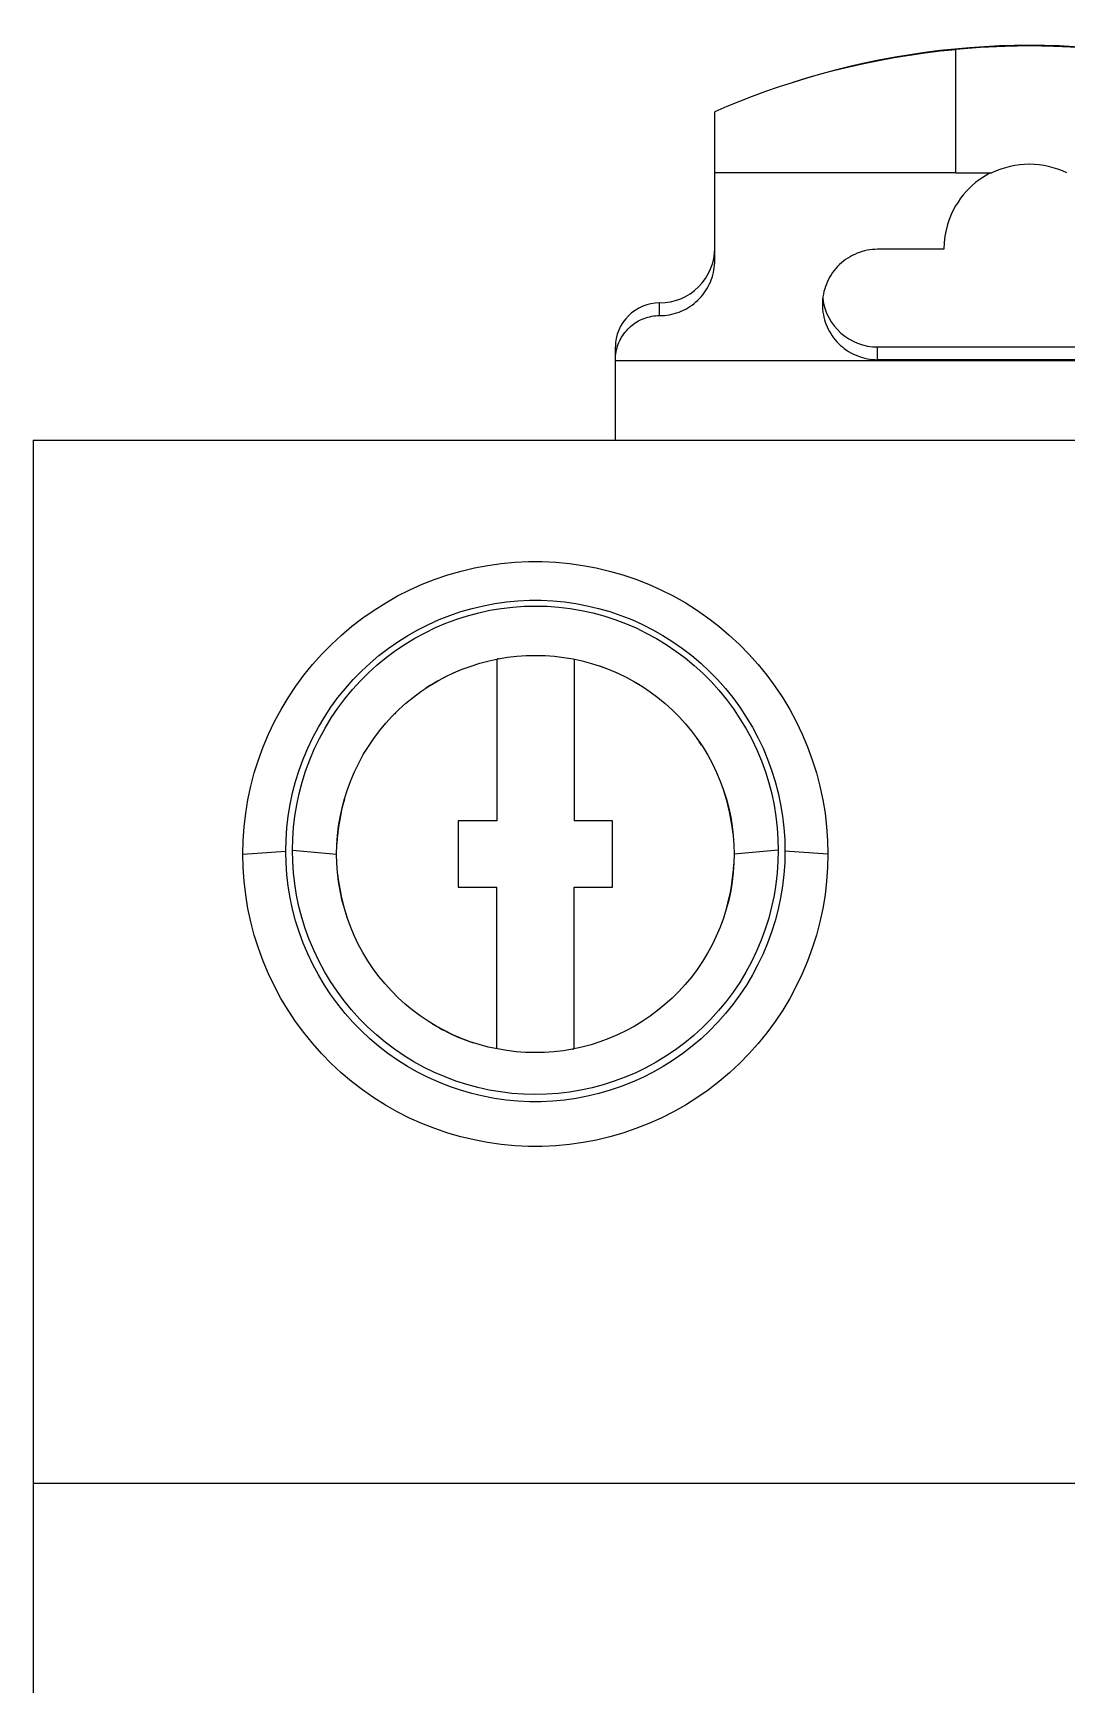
# Model space of a CAD drawing. Header units: millimetres. Extents: x 1019 to 1519, y 1262 to 1448.
# Drawn here: x 1370.24 to 1372.113, y 1337.569 to 1340.562 of the extents above; entities that cross this region are included whole.
import ezdxf

# ---------------------------------------------------------------- set-up
doc = ezdxf.new("R2010")
doc.units = ezdxf.units.MM

# ---------------------------------------------------------------- blocks, each defined once
blk = doc.blocks.new('*U37')
for p, q in [((-2.0526, 4.7899), (-2.0797, 4.7844)), ((-2.0252, 4.7949), (-2.0526, 4.7899)), ((-1.9975, 4.7994), (-2.0252, 4.7949)), ((-1.9696, 4.8034), (-1.9975, 4.7994)), ((-1.9416, 4.8069), (-1.9696, 4.8034)), ((-1.9135, 4.8098), (-1.9416, 4.8069)), ((-1.869, 4.8138), (-1.9135, 4.8102)), ((-1.9135, 4.8103), (-1.9135, 4.8098)), ((-1.9135, 4.5864), (-1.9135, 4.8098)), ((-1.8245, 4.8159), (-1.869, 4.8138)), ((-1.78, 4.8166), (-1.8245, 4.8159)), ((-1.7355, 4.8159), (-1.78, 4.8166)), ((-1.691, 4.8138), (-1.7355, 4.8159)), ((-2.1583, 4.7652), (-2.1834, 4.7581)), ((-2.1326, 4.772), (-2.1583, 4.7652)), ((-2.1064, 4.7784), (-2.1326, 4.772)), ((-2.0797, 4.7844), (-2.1064, 4.7784)), ((-2.258, 4.7338), (-2.282, 4.725)), ((-2.2333, 4.7424), (-2.258, 4.7338)), ((-2.208, 4.7506), (-2.2333, 4.7424)), ((-2.1834, 4.7581), (-2.208, 4.7506)), ((-2.328, 4.7067), (-2.35, 4.6973)), ((-2.3054, 4.716), (-2.328, 4.7067)), ((-2.282, 4.725), (-2.3054, 4.716)), ((-2.35, 4.5864), (-2.35, 4.6973)), ((-2.35, 4.428), (-2.35, 4.5864)), ((-2.3302, 4.5864), (-2.35, 4.5864)), ((-2.31, 4.5864), (-2.3302, 4.5864)), ((-2.2894, 4.5864), (-2.31, 4.5864)), ((-2.2685, 4.5864), (-2.2894, 4.5864)), ((-2.2471, 4.5864), (-2.2685, 4.5864)), ((-2.2255, 4.5864), (-2.2471, 4.5864)), ((-2.2035, 4.5864), (-2.2255, 4.5864)), ((-2.1812, 4.5864), (-2.2035, 4.5864)), ((-2.1585, 4.5864), (-2.1812, 4.5864)), ((-2.1355, 4.5864), (-2.1585, 4.5864)), ((-2.1122, 4.5864), (-2.1355, 4.5864)), ((-2.0886, 4.5864), (-2.1122, 4.5864)), ((-2.0647, 4.5864), (-2.0886, 4.5864)), ((-2.0404, 4.5864), (-2.0647, 4.5864)), ((-2.0157, 4.5864), (-2.0404, 4.5864)), ((-1.9907, 4.5864), (-2.0157, 4.5864)), ((-1.9654, 4.5864), (-1.9907, 4.5864)), ((-1.9396, 4.5864), (-1.9654, 4.5864)), ((-1.9135, 4.5864), (-1.9396, 4.5864)), ((-1.9135, 4.5864), (-1.8481, 4.5864)), ((-1.8579, 4.5826), (-1.8646, 4.5784)), ((-1.8509, 4.5864), (-1.8579, 4.5826)), ((-1.8946, 4.5528), (-1.8998, 4.5468)), ((-1.8892, 4.5585), (-1.8946, 4.5528)), ((-1.8834, 4.5639), (-1.8892, 4.5585)), ((-1.8774, 4.5691), (-1.8834, 4.5639)), ((-1.8711, 4.5739), (-1.8774, 4.5691)), ((-1.8646, 4.5784), (-1.8711, 4.5739)), ((-1.9137, 4.5267), (-1.9179, 4.5191)), ((-1.9093, 4.5338), (-1.9137, 4.5267)), ((-1.9047, 4.5405), (-1.9093, 4.5338)), ((-1.8998, 4.5468), (-1.9047, 4.5405)), ((-1.9284, 4.4931), (-1.931, 4.483)), ((-1.9252, 4.5024), (-1.9284, 4.4931)), ((-1.9217, 4.511), (-1.9252, 4.5024)), ((-1.9179, 4.5191), (-1.9217, 4.511)), ((-1.9345, 4.4605), (-1.935, 4.4481)), ((-1.9331, 4.4721), (-1.9345, 4.4605)), ((-1.931, 4.483), (-1.9331, 4.4721)), ((-2.1091, 4.4322), (-2.113, 4.4295)), ((-2.105, 4.4346), (-2.1091, 4.4322)), ((-2.1008, 4.4369), (-2.105, 4.4346)), ((-2.0965, 4.439), (-2.1008, 4.4369)), ((-2.0922, 4.4409), (-2.0965, 4.439)), ((-2.0877, 4.4426), (-2.0922, 4.4409)), ((-2.0832, 4.444), (-2.0877, 4.4426)), ((-2.0786, 4.4453), (-2.0832, 4.444)), ((-2.0739, 4.4463), (-2.0786, 4.4453)), ((-2.0692, 4.4471), (-2.0739, 4.4463)), ((-2.0645, 4.4476), (-2.0692, 4.4471)), ((-2.0598, 4.448), (-2.0645, 4.4476)), ((-2.055, 4.4481), (-2.0598, 4.448)), ((-1.935, 4.4481), (-2.055, 4.4481)), ((-2.3549, 4.3971), (-2.3536, 4.4014)), ((-2.3536, 4.4014), (-2.3525, 4.4058)), ((-2.3525, 4.4058), (-2.3516, 4.4102)), ((-2.3516, 4.4102), (-2.3509, 4.4146)), ((-2.3509, 4.4146), (-2.3504, 4.4191)), ((-2.3504, 4.4191), (-2.3501, 4.4235)), ((-2.3501, 4.4235), (-2.35, 4.428)), ((-2.1391, 4.402), (-2.1416, 4.398)), ((-2.1365, 4.406), (-2.1391, 4.402)), ((-2.1336, 4.4098), (-2.1365, 4.406)), ((-2.1306, 4.4135), (-2.1336, 4.4098)), ((-2.1274, 4.417), (-2.1306, 4.4135)), ((-2.124, 4.4204), (-2.1274, 4.417)), ((-2.1205, 4.4236), (-2.124, 4.4204)), ((-2.1168, 4.4266), (-2.1205, 4.4236)), ((-2.113, 4.4295), (-2.1168, 4.4266)), ((-2.3691, 4.3692), (-2.3665, 4.3729)), ((-2.3665, 4.3729), (-2.3641, 4.3767)), ((-2.3641, 4.3767), (-2.3619, 4.3806)), ((-2.3619, 4.3806), (-2.3599, 4.3846)), ((-2.3599, 4.3846), (-2.358, 4.3887)), ((-2.358, 4.3887), (-2.3564, 4.3929)), ((-2.3564, 4.3929), (-2.3549, 4.3971)), ((-2.1522, 4.3716), (-2.1532, 4.3669)), ((-2.1509, 4.3762), (-2.1522, 4.3716)), ((-2.1495, 4.3807), (-2.1509, 4.3762)), ((-2.1478, 4.3852), (-2.1495, 4.3807)), ((-2.146, 4.3895), (-2.1478, 4.3852)), ((-2.1439, 4.3938), (-2.146, 4.3895)), ((-2.1416, 4.398), (-2.1439, 4.3938)), ((-2.45, 4.328), (-2.45, 4.3509)), ((-2.4026, 4.3399), (-2.3987, 4.3421)), ((-2.3987, 4.3421), (-2.3949, 4.3445)), ((-2.3949, 4.3445), (-2.3912, 4.3471)), ((-2.3912, 4.3471), (-2.3876, 4.3498)), ((-2.3876, 4.3498), (-2.3842, 4.3527)), ((-2.3842, 4.3527), (-2.3809, 4.3557)), ((-2.3809, 4.3557), (-2.3777, 4.3589)), ((-2.3777, 4.3589), (-2.3747, 4.3622)), ((-2.3747, 4.3622), (-2.3718, 4.3656)), ((-2.3718, 4.3656), (-2.3691, 4.3692)), ((-2.1549, 4.3527), (-2.155, 4.348)), ((-2.155, 4.348), (-2.1549, 4.3434)), ((-2.1546, 4.3574), (-2.1549, 4.3527)), ((-2.1549, 4.3434), (-2.1546, 4.3388)), ((-2.154, 4.3622), (-2.1546, 4.3574)), ((-2.1532, 4.3669), (-2.154, 4.3622)), ((-2.4999, 4.3105), (-2.497, 4.3127)), ((-2.497, 4.3127), (-2.4941, 4.3148)), ((-2.4941, 4.3148), (-2.491, 4.3167)), ((-2.491, 4.3167), (-2.4879, 4.3184)), ((-2.4879, 4.3184), (-2.4847, 4.3201)), ((-2.4847, 4.3201), (-2.4814, 4.3215)), ((-2.4814, 4.3215), (-2.4781, 4.3229)), ((-2.4781, 4.3229), (-2.4747, 4.3241)), ((-2.4747, 4.3241), (-2.4713, 4.3251)), ((-2.4713, 4.3251), (-2.4678, 4.326)), ((-2.4678, 4.326), (-2.4643, 4.3267)), ((-2.4643, 4.3267), (-2.4607, 4.3273)), ((-2.4607, 4.3273), (-2.4572, 4.3277)), ((-2.4572, 4.3277), (-2.4536, 4.3279)), ((-2.4536, 4.3279), (-2.45, 4.328)), ((-2.45, 4.328), (-2.4455, 4.3281)), ((-2.4455, 4.3281), (-2.441, 4.3284)), ((-2.441, 4.3284), (-2.4366, 4.3289)), ((-2.4366, 4.3289), (-2.4321, 4.3296)), ((-2.4321, 4.3296), (-2.4277, 4.3305)), ((-2.4277, 4.3305), (-2.4234, 4.3316)), ((-2.4234, 4.3316), (-2.4191, 4.3329)), ((-2.4191, 4.3329), (-2.4148, 4.3344)), ((-2.4148, 4.3344), (-2.4107, 4.336)), ((-2.4107, 4.336), (-2.4066, 4.3379)), ((-2.4066, 4.3379), (-2.4026, 4.3399)), ((-2.1546, 4.3388), (-2.154, 4.3342)), ((-2.154, 4.3342), (-2.1533, 4.3296)), ((-2.1533, 4.3296), (-2.1523, 4.3251)), ((-2.1523, 4.3251), (-2.1512, 4.3206)), ((-2.1512, 4.3206), (-2.1498, 4.3162)), ((-2.1498, 4.3162), (-2.1482, 4.3118)), ((-2.1482, 4.3118), (-2.1465, 4.3076)), ((-2.5236, 4.2795), (-2.5221, 4.2827)), ((-2.5221, 4.2827), (-2.5204, 4.2859)), ((-2.5204, 4.2859), (-2.5187, 4.289)), ((-2.5187, 4.289), (-2.5168, 4.2921)), ((-2.5168, 4.2921), (-2.5147, 4.295)), ((-2.5147, 4.295), (-2.5125, 4.2979)), ((-2.5125, 4.2979), (-2.5102, 4.3006)), ((-2.5102, 4.3006), (-2.5078, 4.3033)), ((-2.5078, 4.3033), (-2.5053, 4.3058)), ((-2.5053, 4.3058), (-2.5026, 4.3082)), ((-2.5026, 4.3082), (-2.4999, 4.3105)), ((-2.1465, 4.3076), (-2.1445, 4.3034)), ((-2.1445, 4.3034), (-2.1424, 4.2994)), ((-2.1424, 4.2994), (-2.14, 4.2954)), ((-2.14, 4.2954), (-2.1375, 4.2915)), ((-2.1375, 4.2915), (-2.1348, 4.2878)), ((-2.1348, 4.2878), (-2.1319, 4.2841)), ((-2.1319, 4.2841), (-2.1289, 4.2806)), ((-2.1289, 4.2806), (-2.1257, 4.2773)), ((-2.53, 4.2481), (-2.53, 4.2711)), ((-2.53, 4.2481), (-2.5299, 4.2517)), ((-2.5299, 4.2517), (-2.5297, 4.2552)), ((-2.5297, 4.2552), (-2.5293, 4.2588)), ((-2.5293, 4.2588), (-2.5287, 4.2623)), ((-2.5287, 4.2623), (-2.528, 4.2659)), ((-2.528, 4.2659), (-2.5271, 4.2693)), ((-2.5271, 4.2693), (-2.5261, 4.2728)), ((-2.5261, 4.2728), (-2.5249, 4.2761)), ((-2.5249, 4.2761), (-2.5236, 4.2795)), ((-2.1257, 4.2773), (-2.1224, 4.2741)), ((-2.1224, 4.2741), (-2.1189, 4.2711)), ((-2.1189, 4.2711), (-2.1153, 4.2683)), ((-2.1153, 4.2683), (-2.1115, 4.2656)), ((-2.1115, 4.2656), (-2.1076, 4.263)), ((-2.1076, 4.263), (-2.1037, 4.2607)), ((-2.1037, 4.2607), (-2.0996, 4.2586)), ((-2.0996, 4.2586), (-2.0954, 4.2566)), ((-2.0954, 4.2566), (-2.0911, 4.2548)), ((-2.0911, 4.2548), (-2.0868, 4.2533)), ((-2.0868, 4.2533), (-2.0824, 4.2519)), ((-2.0824, 4.2519), (-2.0779, 4.2507)), ((-2.0779, 4.2507), (-2.0734, 4.2498)), ((-2.055, 4.2481), (-2.055, 4.2711)), ((-2.055, 4.2711), (-1.505, 4.2711)), ((-2.53, 4.2465), (-2.53, 4.2481)), ((-2.53, 4.2465), (-1.03, 4.2465)), ((-2.53, 4.1023), (-2.53, 4.2465)), ((-2.0734, 4.2498), (-2.0688, 4.2491)), ((-2.0688, 4.2491), (-2.0642, 4.2485)), ((-2.0642, 4.2485), (-2.0596, 4.2482)), ((-2.0596, 4.2482), (-2.055, 4.2481)), ((-1.505, 4.2481), (-2.055, 4.2481)), ((-3.585, 4.1023), (-3.585, 2.2123)), ((-3.585, 4.1023), (3.585, 4.1023)), ((-2.8333, 3.8582), (-2.8095, 3.865)), ((-2.8095, 3.865), (-2.7854, 3.8707)), ((-2.7854, 3.8707), (-2.7611, 3.8753)), ((-2.7611, 3.8753), (-2.7367, 3.8787)), ((-2.7367, 3.8787), (-2.712, 3.881)), ((-2.712, 3.881), (-2.6874, 3.8822)), ((-2.6874, 3.8822), (-2.6627, 3.8822)), ((-2.6627, 3.8822), (-2.638, 3.8811)), ((-2.638, 3.8811), (-2.6134, 3.8788)), ((-2.6134, 3.8788), (-2.5889, 3.8753)), ((-2.5889, 3.8753), (-2.5646, 3.8707)), ((-2.5646, 3.8707), (-2.5406, 3.865)), ((-2.5406, 3.865), (-2.5168, 3.8582)), ((-2.9024, 3.8311), (-2.8798, 3.8412)), ((-2.8798, 3.8412), (-2.8567, 3.8502)), ((-2.8567, 3.8502), (-2.8333, 3.8582)), ((-2.5168, 3.8582), (-2.4933, 3.8502)), ((-2.4933, 3.8502), (-2.4703, 3.8412)), ((-2.4703, 3.8412), (-2.4476, 3.8311)), ((-2.9672, 3.7945), (-2.9461, 3.8077)), ((-2.9461, 3.8077), (-2.9245, 3.8199)), ((-2.9245, 3.8199), (-2.9024, 3.8311)), ((-2.7896, 3.7974), (-2.7691, 3.8023)), ((-2.7691, 3.8023), (-2.7484, 3.8062)), ((-2.7484, 3.8062), (-2.7275, 3.8092)), ((-2.7275, 3.8092), (-2.7066, 3.8112)), ((-2.7066, 3.8112), (-2.6855, 3.8122)), ((-2.6952, 3.8012), (-2.6743, 3.8017)), ((-2.6855, 3.8122), (-2.6645, 3.8122)), ((-2.6743, 3.8017), (-2.6534, 3.8012)), ((-2.6645, 3.8122), (-2.6435, 3.8112)), ((-2.6435, 3.8112), (-2.6225, 3.8092)), ((-2.6225, 3.8092), (-2.6016, 3.8063)), ((-2.6016, 3.8063), (-2.5809, 3.8023)), ((-2.5809, 3.8023), (-2.5604, 3.7974)), ((-2.4476, 3.8311), (-2.4255, 3.8199)), ((-2.4255, 3.8199), (-2.4039, 3.8078)), ((-2.4039, 3.8078), (-2.3829, 3.7946)), ((-3.0073, 3.7652), (-2.9876, 3.7804)), ((-2.9876, 3.7804), (-2.9672, 3.7945)), ((-2.8688, 3.7684), (-2.8495, 3.777)), ((-2.8495, 3.777), (-2.8299, 3.7848)), ((-2.837, 3.7706), (-2.8175, 3.7778)), ((-2.8299, 3.7848), (-2.8099, 3.7916)), ((-2.8175, 3.7778), (-2.7977, 3.7841)), ((-2.8099, 3.7916), (-2.7896, 3.7974)), ((-2.7977, 3.7841), (-2.7776, 3.7895)), ((-2.7776, 3.7895), (-2.7573, 3.7939)), ((-2.7573, 3.7939), (-2.7367, 3.7973)), ((-2.7367, 3.7973), (-2.716, 3.7998)), ((-2.716, 3.7998), (-2.6952, 3.8012)), ((-2.6534, 3.8012), (-2.6326, 3.7997)), ((-2.6326, 3.7997), (-2.612, 3.7971)), ((-2.612, 3.7971), (-2.5914, 3.7937)), ((-2.5914, 3.7937), (-2.5711, 3.7892)), ((-2.5711, 3.7892), (-2.5511, 3.7838)), ((-2.5604, 3.7974), (-2.5402, 3.7916)), ((-2.5511, 3.7838), (-2.5313, 3.7774)), ((-2.5402, 3.7916), (-2.5202, 3.7848)), ((-2.5313, 3.7774), (-2.5118, 3.7702)), ((-2.5202, 3.7848), (-2.5005, 3.777)), ((-2.5005, 3.777), (-2.4812, 3.7684)), ((-2.3829, 3.7946), (-2.3624, 3.7804)), ((-2.3624, 3.7804), (-2.3427, 3.7652)), ((-3.0446, 3.7322), (-3.0263, 3.7492)), ((-3.0263, 3.7492), (-3.0073, 3.7652)), ((-2.9241, 3.737), (-2.9061, 3.7483)), ((-2.911, 3.7326), (-2.8932, 3.7435)), ((-2.9061, 3.7483), (-2.8877, 3.7588)), ((-2.8932, 3.7435), (-2.8749, 3.7534)), ((-2.8877, 3.7588), (-2.8688, 3.7684)), ((-2.8749, 3.7534), (-2.8562, 3.7625)), ((-2.8562, 3.7625), (-2.837, 3.7706)), ((-2.5118, 3.7702), (-2.4927, 3.762)), ((-2.4927, 3.762), (-2.474, 3.7528)), ((-2.4812, 3.7684), (-2.4623, 3.7588)), ((-2.474, 3.7528), (-2.4557, 3.7428)), ((-2.4623, 3.7588), (-2.4439, 3.7484)), ((-2.4557, 3.7428), (-2.4379, 3.732)), ((-2.4439, 3.7484), (-2.4259, 3.737)), ((-2.3427, 3.7652), (-2.3237, 3.7492)), ((-2.3237, 3.7492), (-2.3054, 3.7322)), ((-3.0786, 3.6958), (-3.062, 3.7144)), ((-3.062, 3.7144), (-3.0446, 3.7322)), ((-2.9746, 3.6981), (-2.9583, 3.7119)), ((-2.9583, 3.7119), (-2.9415, 3.7249)), ((-2.9452, 3.7084), (-2.9284, 3.721)), ((-2.9415, 3.7249), (-2.9241, 3.737)), ((-2.9284, 3.721), (-2.911, 3.7326)), ((-2.7085, 3.7108), (-2.6915, 3.712)), ((-2.6915, 3.712), (-2.6744, 3.7123)), ((-2.6744, 3.7123), (-2.6574, 3.7119)), ((-2.6574, 3.7119), (-2.6403, 3.7107)), ((-2.4379, 3.732), (-2.4206, 3.7202)), ((-2.4259, 3.737), (-2.4085, 3.7249)), ((-2.4206, 3.7202), (-2.4037, 3.7076)), ((-2.4085, 3.7249), (-2.3917, 3.7119)), ((-2.3917, 3.7119), (-2.3754, 3.6981)), ((-2.3054, 3.7322), (-2.288, 3.7145)), ((-2.288, 3.7145), (-2.2714, 3.6959)), ((-3.0943, 3.6765), (-3.0786, 3.6958)), ((-3.005, 3.6683), (-2.9902, 3.6836)), ((-2.9902, 3.6836), (-2.9746, 3.6981)), ((-2.9771, 3.6809), (-2.9614, 3.6951)), ((-2.9614, 3.6951), (-2.9452, 3.7084)), ((-2.8232, 3.6804), (-2.8076, 3.687)), ((-2.8076, 3.687), (-2.7916, 3.6929)), ((-2.7916, 3.6929), (-2.7754, 3.6981)), ((-2.7754, 3.6981), (-2.7589, 3.7024)), ((-2.7589, 3.7024), (-2.7423, 3.706)), ((-2.745, 3.7055), (-2.745, 3.4123)), ((-2.7423, 3.706), (-2.7255, 3.7088)), ((-2.7255, 3.7088), (-2.7085, 3.7108)), ((-2.6403, 3.7107), (-2.6234, 3.7086)), ((-2.6234, 3.7086), (-2.6066, 3.7058)), ((-2.6066, 3.7058), (-2.59, 3.7022)), ((-2.605, 3.7055), (-2.605, 3.4123)), ((-2.59, 3.7022), (-2.5736, 3.6978)), ((-2.5736, 3.6978), (-2.5574, 3.6926)), ((-2.5574, 3.6926), (-2.5415, 3.6867)), ((-2.5415, 3.6867), (-2.5259, 3.68)), ((-2.4037, 3.7076), (-2.3875, 3.6941)), ((-2.3875, 3.6941), (-2.3718, 3.6799)), ((-2.3754, 3.6981), (-2.3599, 3.6836)), ((-2.3599, 3.6836), (-2.345, 3.6683)), ((-2.2714, 3.6959), (-2.2557, 3.6765)), ((-3.123, 3.6356), (-3.1091, 3.6564)), ((-3.1091, 3.6564), (-3.0943, 3.6765)), ((-3.0326, 3.6357), (-3.0192, 3.6523)), ((-3.0192, 3.6523), (-3.005, 3.6683)), ((-3.0064, 3.6503), (-2.9921, 3.666)), ((-2.9921, 3.666), (-2.9771, 3.6809)), ((-2.8823, 3.6467), (-2.8681, 3.6562)), ((-2.8681, 3.6562), (-2.8535, 3.665)), ((-2.8535, 3.665), (-2.8385, 3.6731)), ((-2.8385, 3.6731), (-2.8232, 3.6804)), ((-2.5259, 3.68), (-2.5106, 3.6726)), ((-2.5106, 3.6726), (-2.4956, 3.6645)), ((-2.4956, 3.6645), (-2.481, 3.6556)), ((-2.481, 3.6556), (-2.4668, 3.646)), ((-2.3718, 3.6799), (-2.3568, 3.6648)), ((-2.3568, 3.6648), (-2.3425, 3.649)), ((-2.345, 3.6683), (-2.3308, 3.6524)), ((-2.3308, 3.6524), (-2.3174, 3.6357)), ((-2.2557, 3.6765), (-2.2409, 3.6564)), ((-2.2409, 3.6564), (-2.227, 3.6356)), ((-3.1358, 3.6141), (-3.123, 3.6356)), ((-3.0453, 3.6185), (-3.0326, 3.6357)), ((-3.0328, 3.6167), (-3.02, 3.6338)), ((-3.02, 3.6338), (-3.0064, 3.6503)), ((-2.9222, 3.6141), (-2.9094, 3.6256)), ((-2.9094, 3.6256), (-2.8961, 3.6365)), ((-2.8961, 3.6365), (-2.8823, 3.6467)), ((-2.4668, 3.646), (-2.4531, 3.6358)), ((-2.4531, 3.6358), (-2.4398, 3.6249)), ((-2.4398, 3.6249), (-2.427, 3.6133)), ((-2.3425, 3.649), (-2.329, 3.6325)), ((-2.329, 3.6325), (-2.3162, 3.6153)), ((-2.3174, 3.6357), (-2.3047, 3.6185)), ((-2.227, 3.6356), (-2.2142, 3.6142)), ((-3.1584, 3.5696), (-3.1476, 3.5922)), ((-3.1476, 3.5922), (-3.1358, 3.6141)), ((-3.0681, 3.5822), (-3.0571, 3.6006)), ((-3.0571, 3.6006), (-3.0453, 3.6185)), ((-3.0559, 3.5806), (-3.0448, 3.5989)), ((-3.0448, 3.5989), (-3.0328, 3.6167)), ((-2.9461, 3.5892), (-2.9344, 3.6019)), ((-2.9344, 3.6019), (-2.9222, 3.6141)), ((-2.427, 3.6133), (-2.4147, 3.601)), ((-2.4147, 3.601), (-2.403, 3.5882)), ((-2.3162, 3.6153), (-2.3043, 3.5975)), ((-2.3047, 3.6185), (-2.2929, 3.6006)), ((-2.3043, 3.5975), (-2.2932, 3.5791)), ((-2.2929, 3.6006), (-2.2819, 3.5822)), ((-2.2142, 3.6142), (-2.2024, 3.5922)), ((-2.2024, 3.5922), (-2.1916, 3.5697)), ((-3.1681, 3.5466), (-3.1584, 3.5696)), ((-3.0874, 3.544), (-3.0782, 3.5633)), ((-3.0782, 3.5633), (-3.0681, 3.5822)), ((-3.0662, 3.5617), (-3.0559, 3.5806)), ((-2.9678, 3.5619), (-2.9573, 3.5758)), ((-2.9573, 3.5758), (-2.9461, 3.5892)), ((-2.403, 3.5882), (-2.3919, 3.5747)), ((-2.3919, 3.5747), (-2.3815, 3.5607)), ((-2.2932, 3.5791), (-2.2831, 3.5602)), ((-2.2819, 3.5822), (-2.2718, 3.5634)), ((-2.2718, 3.5634), (-2.2626, 3.544)), ((-2.1916, 3.5697), (-2.1819, 3.5467)), ((-3.1767, 3.5232), (-3.1681, 3.5466)), ((-3.0957, 3.5243), (-3.0874, 3.544)), ((-3.0838, 3.5227), (-3.0755, 3.5424)), ((-3.0755, 3.5424), (-3.0662, 3.5617)), ((-2.9951, 3.5172), (-2.9867, 3.5325)), ((-2.9867, 3.5325), (-2.9776, 3.5474)), ((-2.9776, 3.5474), (-2.9678, 3.5619)), ((-2.3815, 3.5607), (-2.3717, 3.5463)), ((-2.3717, 3.5463), (-2.3626, 3.5313)), ((-2.2831, 3.5602), (-2.2739, 3.5409)), ((-2.2739, 3.5409), (-2.2656, 3.5213)), ((-2.2626, 3.544), (-2.2543, 3.5243)), ((-2.1819, 3.5467), (-2.1733, 3.5232)), ((-3.1842, 3.4993), (-3.1767, 3.5232)), ((-3.1094, 3.4837), (-3.103, 3.5041)), ((-3.103, 3.5041), (-3.0957, 3.5243)), ((-3.0976, 3.4824), (-3.0912, 3.5027)), ((-3.0912, 3.5027), (-3.0838, 3.5227)), ((-3.0027, 3.5014), (-2.9951, 3.5172)), ((-2.3626, 3.5313), (-2.3543, 3.5159)), ((-2.3543, 3.5159), (-2.3468, 3.5002)), ((-2.2656, 3.5213), (-2.2583, 3.5014)), ((-2.2543, 3.5243), (-2.247, 3.5042)), ((-2.247, 3.5042), (-2.2406, 3.4837)), ((-2.1733, 3.5232), (-2.1658, 3.4994)), ((-3.1958, 3.4508), (-3.1906, 3.4752)), ((-3.1906, 3.4752), (-3.1842, 3.4993)), ((-3.1148, 3.4629), (-3.1094, 3.4837)), ((-3.103, 3.462), (-3.0976, 3.4824)), ((-3.0155, 3.4691), (-3.0095, 3.4854)), ((-3.0095, 3.4854), (-3.0027, 3.5014)), ((-2.3468, 3.5002), (-2.34, 3.4842)), ((-2.34, 3.4842), (-2.3341, 3.468)), ((-2.2583, 3.5014), (-2.2521, 3.4813)), ((-2.2521, 3.4813), (-2.2468, 3.4611)), ((-2.2406, 3.4837), (-2.2352, 3.4629)), ((-2.1658, 3.4994), (-2.1594, 3.4752)), ((-2.1594, 3.4752), (-2.1542, 3.4508)), ((-3.1998, 3.4262), (-3.1958, 3.4508)), ((-3.1193, 3.442), (-3.1148, 3.4629)), ((-3.1073, 3.4414), (-3.103, 3.462)), ((-3.0251, 3.436), (-3.0208, 3.4526)), ((-3.0208, 3.4526), (-3.0155, 3.4691)), ((-2.3341, 3.468), (-2.329, 3.4517)), ((-2.329, 3.4517), (-2.3247, 3.4353)), ((-2.2468, 3.4611), (-2.2425, 3.4408)), ((-2.2352, 3.4629), (-2.2307, 3.442)), ((-2.1542, 3.4508), (-2.1502, 3.4262)), ((-3.2027, 3.4016), (-3.1998, 3.4262)), ((-3.1252, 3.3998), (-3.1228, 3.4209)), ((-3.1228, 3.4209), (-3.1193, 3.442)), ((-3.1131, 3.4002), (-3.1107, 3.4208)), ((-3.1107, 3.4208), (-3.1073, 3.4414)), ((-3.0315, 3.4026), (-3.0287, 3.4193)), ((-3.0287, 3.4193), (-3.0251, 3.436)), ((-2.3247, 3.4353), (-2.3212, 3.4188)), ((-2.3212, 3.4188), (-2.3185, 3.4022)), ((-2.2425, 3.4408), (-2.2392, 3.4204)), ((-2.2392, 3.4204), (-2.2369, 3.4)), ((-2.2307, 3.442), (-2.2272, 3.4209)), ((-2.2272, 3.4209), (-2.2248, 3.3998)), ((-2.1502, 3.4262), (-2.1473, 3.4016)), ((-3.2045, 3.3769), (-3.2027, 3.4016)), ((-3.1267, 3.3786), (-3.1252, 3.3998)), ((-3.1145, 3.3796), (-3.1131, 3.4002)), ((-3.0346, 3.369), (-3.0334, 3.3858)), ((-3.0334, 3.3858), (-3.0315, 3.4026)), ((-2.815, 3.4123), (-2.815, 3.2923)), ((-2.745, 3.4123), (-2.815, 3.4123)), ((-2.535, 3.4123), (-2.605, 3.4123)), ((-2.535, 3.2923), (-2.535, 3.4123)), ((-2.3185, 3.4022), (-2.3165, 3.3856)), ((-2.3165, 3.3856), (-2.3154, 3.369)), ((-2.2369, 3.4), (-2.2355, 3.3795)), ((-2.2248, 3.3998), (-2.2233, 3.3786)), ((-2.1473, 3.4016), (-2.1455, 3.3769)), ((-3.205, 3.3523), (-3.2045, 3.3769)), ((-3.205, 3.3523), (-3.1272, 3.3575)), ((-3.1272, 3.3575), (-3.1267, 3.3786)), ((-3.1267, 3.3364), (-3.1272, 3.3575)), ((-3.115, 3.3591), (-3.1145, 3.3796)), ((-3.1145, 3.3388), (-3.115, 3.3591)), ((-3.115, 3.3591), (-3.035, 3.3523)), ((-3.035, 3.3523), (-3.0346, 3.369)), ((-2.3154, 3.369), (-2.315, 3.3523)), ((-2.235, 3.3591), (-2.315, 3.3523)), ((-2.2355, 3.3795), (-2.235, 3.3591)), ((-2.235, 3.3591), (-2.2355, 3.3387)), ((-2.2233, 3.3786), (-2.2228, 3.3575)), ((-2.2228, 3.3575), (-2.2233, 3.3364)), ((-2.145, 3.3523), (-2.2228, 3.3575)), ((-2.1455, 3.3769), (-2.145, 3.3523)), ((-3.2044, 3.3277), (-3.205, 3.3523)), ((-3.2027, 3.303), (-3.2044, 3.3277)), ((-3.1252, 3.3152), (-3.1267, 3.3364)), ((-3.1131, 3.3184), (-3.1145, 3.3388)), ((-3.0346, 3.3358), (-3.035, 3.3523)), ((-3.0335, 3.3192), (-3.0346, 3.3358)), ((-2.3154, 3.3357), (-2.3165, 3.319)), ((-2.315, 3.3523), (-2.3154, 3.3357)), ((-2.2355, 3.3387), (-2.2369, 3.3181)), ((-2.2233, 3.3364), (-2.2248, 3.3152)), ((-2.1456, 3.3277), (-2.1473, 3.303)), ((-2.145, 3.3523), (-2.1456, 3.3277)), ((-3.1998, 3.2783), (-3.2027, 3.303)), ((-3.1227, 3.2941), (-3.1252, 3.3152)), ((-3.1193, 3.273), (-3.1227, 3.2941)), ((-3.1108, 3.2981), (-3.1131, 3.3184)), ((-3.1075, 3.2777), (-3.1108, 3.2981)), ((-3.0316, 3.3027), (-3.0335, 3.3192)), ((-3.0289, 3.2862), (-3.0316, 3.3027)), ((-2.3185, 3.3023), (-2.3212, 3.2856)), ((-2.3165, 3.319), (-2.3185, 3.3023)), ((-2.2393, 3.2976), (-2.2426, 3.277)), ((-2.2369, 3.3181), (-2.2393, 3.2976)), ((-2.2273, 3.294), (-2.2307, 3.273)), ((-2.2248, 3.3152), (-2.2273, 3.294)), ((-2.1473, 3.303), (-2.1502, 3.2783)), ((-3.1958, 3.2538), (-3.1998, 3.2783)), ((-3.1148, 3.2521), (-3.1193, 3.273)), ((-3.1033, 3.2575), (-3.1075, 3.2777)), ((-3.0254, 3.2697), (-3.0289, 3.2862)), ((-3.0211, 3.2533), (-3.0254, 3.2697)), ((-2.815, 3.2923), (-2.745, 3.2923)), ((-2.745, 2.9992), (-2.745, 3.2923)), ((-2.605, 2.9992), (-2.605, 3.2923)), ((-2.605, 3.2923), (-2.535, 3.2923)), ((-2.3248, 3.2689), (-2.3292, 3.2524)), ((-2.3212, 3.2856), (-2.3248, 3.2689)), ((-2.2426, 3.277), (-2.247, 3.2566)), ((-2.2307, 3.273), (-2.2352, 3.2521)), ((-2.1502, 3.2783), (-2.1543, 3.2538)), ((-3.1905, 3.2294), (-3.1958, 3.2538)), ((-3.1094, 3.2315), (-3.1148, 3.2521)), ((-3.098, 3.2374), (-3.1033, 3.2575)), ((-3.0918, 3.2173), (-3.098, 3.2374)), ((-3.016, 3.237), (-3.0211, 3.2533)), ((-3.0101, 3.2209), (-3.016, 3.237)), ((-2.3344, 3.2359), (-2.3404, 3.2197)), ((-2.3292, 3.2524), (-2.3344, 3.2359)), ((-2.2523, 3.2362), (-2.2587, 3.216)), ((-2.247, 3.2566), (-2.2523, 3.2362)), ((-2.2352, 3.2521), (-2.2406, 3.2314)), ((-2.1543, 3.2538), (-2.1595, 3.2294)), ((-3.1842, 3.2053), (-3.1905, 3.2294)), ((-3.1767, 3.1815), (-3.1842, 3.2053)), ((-3.103, 3.2111), (-3.1094, 3.2315)), ((-3.0957, 3.191), (-3.103, 3.2111)), ((-3.0846, 3.1975), (-3.0918, 3.2173)), ((-3.0034, 3.2049), (-3.0101, 3.2209)), ((-2.9959, 3.1892), (-3.0034, 3.2049)), ((-2.3472, 3.2036), (-2.3547, 3.1879)), ((-2.3404, 3.2197), (-2.3472, 3.2036)), ((-2.2587, 3.216), (-2.266, 3.196)), ((-2.247, 3.211), (-2.2543, 3.1909)), ((-2.2406, 3.2314), (-2.247, 3.211)), ((-2.1658, 3.2053), (-2.1733, 3.1815)), ((-2.1595, 3.2294), (-2.1658, 3.2053)), ((-3.1681, 3.1581), (-3.1767, 3.1815)), ((-3.0875, 3.1713), (-3.0957, 3.191)), ((-3.0764, 3.1779), (-3.0846, 3.1975)), ((-3.0672, 3.1586), (-3.0764, 3.1779)), ((-2.9876, 3.1739), (-2.9959, 3.1892)), ((-2.9786, 3.1589), (-2.9876, 3.1739)), ((-2.3547, 3.1879), (-2.3631, 3.1726)), ((-2.2743, 3.1763), (-2.2836, 3.157)), ((-2.266, 3.196), (-2.2743, 3.1763)), ((-2.2543, 3.1909), (-2.2626, 3.1713)), ((-2.1733, 3.1815), (-2.1819, 3.1581)), ((-3.1585, 3.1352), (-3.1681, 3.1581)), ((-3.0783, 3.152), (-3.0875, 3.1713)), ((-3.0682, 3.1332), (-3.0783, 3.152)), ((-3.0571, 3.1397), (-3.0672, 3.1586)), ((-2.9689, 3.1444), (-2.9786, 3.1589)), ((-2.9585, 3.1304), (-2.9689, 3.1444)), ((-2.382, 3.1433), (-2.3924, 3.1293)), ((-2.3722, 3.1577), (-2.382, 3.1433)), ((-2.3631, 3.1726), (-2.3722, 3.1577)), ((-2.2836, 3.157), (-2.2938, 3.1381)), ((-2.2717, 3.152), (-2.2818, 3.1332)), ((-2.2626, 3.1713), (-2.2717, 3.152)), ((-2.1819, 3.1581), (-2.1916, 3.1351)), ((-3.1477, 3.1127), (-3.1585, 3.1352)), ((-3.0573, 3.1149), (-3.0682, 3.1332)), ((-3.0456, 3.0972), (-3.0573, 3.1149)), ((-3.0461, 3.1213), (-3.0571, 3.1397)), ((-3.0342, 3.1035), (-3.0461, 3.1213)), ((-2.9474, 3.117), (-2.9585, 3.1304)), ((-2.9357, 3.1041), (-2.9474, 3.117)), ((-2.4035, 3.1159), (-2.4152, 3.1032)), ((-2.3924, 3.1293), (-2.4035, 3.1159)), ((-2.3049, 3.1198), (-2.3168, 3.102)), ((-2.2938, 3.1381), (-2.3049, 3.1198)), ((-2.2927, 3.1149), (-2.3045, 3.0971)), ((-2.2818, 3.1332), (-2.2927, 3.1149)), ((-2.1916, 3.1351), (-2.2023, 3.1126)), ((-3.1359, 3.0908), (-3.1477, 3.1127)), ((-3.1231, 3.0694), (-3.1359, 3.0908)), ((-3.033, 3.08), (-3.0456, 3.0972)), ((-3.0215, 3.0863), (-3.0342, 3.1035)), ((-3.0079, 3.0697), (-3.0215, 3.0863)), ((-2.9235, 3.0919), (-2.9357, 3.1041)), ((-2.9107, 3.0802), (-2.9235, 3.0919)), ((-2.4274, 3.091), (-2.4402, 3.0794)), ((-2.4152, 3.1032), (-2.4274, 3.091)), ((-2.3296, 3.0849), (-2.3432, 3.0685)), ((-2.3168, 3.102), (-2.3296, 3.0849)), ((-2.3045, 3.0971), (-2.317, 3.0799)), ((-2.2141, 3.0907), (-2.2269, 3.0693)), ((-2.2023, 3.1126), (-2.2141, 3.0907)), ((-3.1094, 3.0487), (-3.1231, 3.0694)), ((-3.0196, 3.0634), (-3.033, 3.08)), ((-3.0055, 3.0475), (-3.0196, 3.0634)), ((-2.9937, 3.0539), (-3.0079, 3.0697)), ((-2.9787, 3.0388), (-2.9937, 3.0539)), ((-2.8974, 3.0693), (-2.9107, 3.0802)), ((-2.8837, 3.059), (-2.8974, 3.0693)), ((-2.8695, 3.0494), (-2.8837, 3.059)), ((-2.4672, 3.0583), (-2.4814, 3.0488)), ((-2.4535, 3.0686), (-2.4672, 3.0583)), ((-2.4402, 3.0794), (-2.4535, 3.0686)), ((-2.3432, 3.0685), (-2.3575, 3.0527)), ((-2.3304, 3.0634), (-2.3445, 3.0474)), ((-2.317, 3.0799), (-2.3304, 3.0634)), ((-2.2269, 3.0693), (-2.2407, 3.0486)), ((-3.0946, 3.0286), (-3.1094, 3.0487)), ((-3.079, 3.0093), (-3.0946, 3.0286)), ((-2.9907, 3.0323), (-3.0055, 3.0475)), ((-2.9752, 3.0177), (-2.9907, 3.0323)), ((-2.9631, 3.0246), (-2.9787, 3.0388)), ((-2.9469, 3.0111), (-2.9631, 3.0246)), ((-2.8549, 3.0405), (-2.8695, 3.0494)), ((-2.8399, 3.0323), (-2.8549, 3.0405)), ((-2.8246, 3.0249), (-2.8399, 3.0323)), ((-2.809, 3.0182), (-2.8246, 3.0249)), ((-2.5263, 3.0245), (-2.542, 3.0178)), ((-2.511, 3.0319), (-2.5263, 3.0245)), ((-2.496, 3.04), (-2.511, 3.0319)), ((-2.4814, 3.0488), (-2.496, 3.04)), ((-2.388, 3.0236), (-2.4043, 3.0102)), ((-2.3724, 3.0378), (-2.388, 3.0236)), ((-2.3594, 3.0322), (-2.3749, 3.0177)), ((-2.3575, 3.0527), (-2.3724, 3.0378)), ((-2.3445, 3.0474), (-2.3594, 3.0322)), ((-2.2554, 3.0285), (-2.2711, 3.0092)), ((-2.2407, 3.0486), (-2.2554, 3.0285)), ((-3.0624, 2.9907), (-3.079, 3.0093)), ((-2.959, 3.004), (-2.9752, 3.0177)), ((-2.9422, 2.991), (-2.959, 3.004)), ((-2.9301, 2.9984), (-2.9469, 3.0111)), ((-2.9127, 2.9867), (-2.9301, 2.9984)), ((-2.793, 3.0122), (-2.809, 3.0182)), ((-2.7768, 3.007), (-2.793, 3.0122)), ((-2.7603, 3.0026), (-2.7768, 3.007)), ((-2.7437, 2.999), (-2.7603, 3.0026)), ((-2.7268, 2.9961), (-2.7437, 2.999)), ((-2.7098, 2.994), (-2.7268, 2.9961)), ((-2.6927, 2.9928), (-2.7098, 2.994)), ((-2.6414, 2.9939), (-2.6585, 2.9927)), ((-2.6243, 2.9959), (-2.6414, 2.9939)), ((-2.6075, 2.9987), (-2.6243, 2.9959)), ((-2.5907, 3.0023), (-2.6075, 2.9987)), ((-2.5742, 3.0067), (-2.5907, 3.0023)), ((-2.558, 3.0119), (-2.5742, 3.0067)), ((-2.542, 3.0178), (-2.558, 3.0119)), ((-2.4211, 2.9976), (-2.4384, 2.9859)), ((-2.4043, 3.0102), (-2.4211, 2.9976)), ((-2.3911, 3.004), (-2.4079, 2.991)), ((-2.3749, 3.0177), (-2.3911, 3.004)), ((-2.2711, 3.0092), (-2.2876, 2.9906)), ((-3.045, 2.9729), (-3.0624, 2.9907)), ((-3.0268, 2.956), (-3.045, 2.9729)), ((-2.9248, 2.9788), (-2.9422, 2.991)), ((-2.9069, 2.9675), (-2.9248, 2.9788)), ((-2.8949, 2.9757), (-2.9127, 2.9867)), ((-2.8884, 2.957), (-2.9069, 2.9675)), ((-2.8766, 2.9657), (-2.8949, 2.9757)), ((-2.8579, 2.9565), (-2.8766, 2.9657)), ((-2.6756, 2.9924), (-2.6927, 2.9928)), ((-2.6585, 2.9927), (-2.6756, 2.9924)), ((-2.4746, 2.9651), (-2.4933, 2.956)), ((-2.4563, 2.9751), (-2.4746, 2.9651)), ((-2.4432, 2.9675), (-2.4616, 2.957)), ((-2.4384, 2.9859), (-2.4563, 2.9751)), ((-2.4253, 2.9788), (-2.4432, 2.9675)), ((-2.4079, 2.991), (-2.4253, 2.9788)), ((-2.305, 2.9729), (-2.3232, 2.9559)), ((-2.2876, 2.9906), (-2.305, 2.9729)), ((-3.0079, 2.9399), (-3.0268, 2.956)), ((-2.9882, 2.9248), (-3.0079, 2.9399)), ((-2.8695, 2.9474), (-2.8884, 2.957)), ((-2.8502, 2.9387), (-2.8695, 2.9474)), ((-2.8387, 2.9483), (-2.8579, 2.9565)), ((-2.8305, 2.931), (-2.8502, 2.9387)), ((-2.8193, 2.941), (-2.8387, 2.9483)), ((-2.7994, 2.9346), (-2.8193, 2.941)), ((-2.7793, 2.9291), (-2.7994, 2.9346)), ((-2.5519, 2.9342), (-2.572, 2.9288)), ((-2.532, 2.9405), (-2.5519, 2.9342)), ((-2.5125, 2.9478), (-2.532, 2.9405)), ((-2.4999, 2.9387), (-2.5196, 2.9309)), ((-2.4933, 2.956), (-2.5125, 2.9478)), ((-2.4805, 2.9474), (-2.4999, 2.9387)), ((-2.4616, 2.957), (-2.4805, 2.9474)), ((-2.3422, 2.9399), (-2.3619, 2.9247)), ((-2.3232, 2.9559), (-2.3422, 2.9399)), ((-2.9678, 2.9106), (-2.9882, 2.9248)), ((-2.9468, 2.8973), (-2.9678, 2.9106)), ((-2.8105, 2.9241), (-2.8305, 2.931)), ((-2.7901, 2.9182), (-2.8105, 2.9241)), ((-2.7695, 2.9133), (-2.7901, 2.9182)), ((-2.7589, 2.9246), (-2.7793, 2.9291)), ((-2.7488, 2.9093), (-2.7695, 2.9133)), ((-2.7383, 2.9211), (-2.7589, 2.9246)), ((-2.7278, 2.9064), (-2.7488, 2.9093)), ((-2.7176, 2.9186), (-2.7383, 2.9211)), ((-2.7067, 2.9044), (-2.7278, 2.9064)), ((-2.6967, 2.917), (-2.7176, 2.9186)), ((-2.6856, 2.9034), (-2.7067, 2.9044)), ((-2.6757, 2.9165), (-2.6967, 2.917)), ((-2.6548, 2.917), (-2.6757, 2.9165)), ((-2.6433, 2.9044), (-2.6645, 2.9034)), ((-2.6339, 2.9184), (-2.6548, 2.917)), ((-2.6223, 2.9064), (-2.6433, 2.9044)), ((-2.6131, 2.9209), (-2.6339, 2.9184)), ((-2.6013, 2.9093), (-2.6223, 2.9064)), ((-2.5924, 2.9244), (-2.6131, 2.9209)), ((-2.5805, 2.9133), (-2.6013, 2.9093)), ((-2.572, 2.9288), (-2.5924, 2.9244)), ((-2.5599, 2.9182), (-2.5805, 2.9133)), ((-2.5396, 2.9241), (-2.5599, 2.9182)), ((-2.5196, 2.9309), (-2.5396, 2.9241)), ((-2.3823, 2.9105), (-2.4033, 2.8973)), ((-2.3619, 2.9247), (-2.3823, 2.9105)), ((-2.9252, 2.8851), (-2.9468, 2.8973)), ((-2.903, 2.8739), (-2.9252, 2.8851)), ((-2.8804, 2.8638), (-2.903, 2.8739)), ((-2.6645, 2.9034), (-2.6856, 2.9034)), ((-2.447, 2.8739), (-2.4697, 2.8637)), ((-2.4249, 2.8851), (-2.447, 2.8739)), ((-2.4033, 2.8973), (-2.4249, 2.8851)), ((-2.8573, 2.8547), (-2.8804, 2.8638)), ((-2.8338, 2.8467), (-2.8573, 2.8547)), ((-2.8099, 2.8398), (-2.8338, 2.8467)), ((-2.5163, 2.8467), (-2.5401, 2.8398)), ((-2.4928, 2.8547), (-2.5163, 2.8467)), ((-2.4697, 2.8637), (-2.4928, 2.8547)), ((-2.7858, 2.8341), (-2.8099, 2.8398)), ((-2.7615, 2.8294), (-2.7858, 2.8341)), ((-2.7369, 2.826), (-2.7615, 2.8294)), ((-2.7122, 2.8237), (-2.7369, 2.826)), ((-2.6874, 2.8225), (-2.7122, 2.8237)), ((-2.6626, 2.8225), (-2.6874, 2.8225)), ((-2.6379, 2.8236), (-2.6626, 2.8225)), ((-2.6132, 2.826), (-2.6379, 2.8236)), ((-2.5886, 2.8294), (-2.6132, 2.826)), ((-2.5642, 2.834), (-2.5886, 2.8294)), ((-2.5401, 2.8398), (-2.5642, 2.834)), ((-3.585, 2.2123), (-3.585, 0.4623)), ((-3.585, 2.2123), (3.585, 2.2123))]:
    blk.add_line(p, q)
for start, end in [(112.2838, 123.4583), (100.7439, 101.113), (58.3386, 71.0421), (134.7317, 135.3753), (33.2165, 35.6388), (164.0147, 177.0594), (5.7537, 18.8653), (344.0973, 357.1063), (185.7004, 198.7768), (238.664, 251.739), (280.8405, 281.1544)]:
    blk.add_arc((-2.675, 3.3523), 0.36, start, end)
for centre, major_axis, start_param, end_param in [((-1.78, 3.4247), (1.3963, 0), 1.258926, 1.882667), ((-1.78, 4.4475), (0.155, 0), 1.116167, 2.025425), ((-2.45, 4.4507), (-0.1, 0), 1.570796, 3.141593), ((-2.45, 4.2711), (0.08, 0), 1.570796, 3.141593), ((-2.055, 4.3709), (-0.1, 0), 0.11493, 1.570796)]:
    blk.add_ellipse(centre, major_axis=major_axis, ratio=0.997564, start_param=start_param, end_param=end_param)
blk = doc.blocks.new('*U38')
at = {"color": 0, "linetype": 'ByBlock', "lineweight": -2, "transparency": 16777216}
blk.add_blockref('*U37', (0, 0), dxfattribs=at)

msp = doc.modelspace()

# ---------------------------------------------------------------- block references
msp.add_blockref('*U38', (1373.8253, 1335.7224))

doc.saveas('drawing.dxf')
